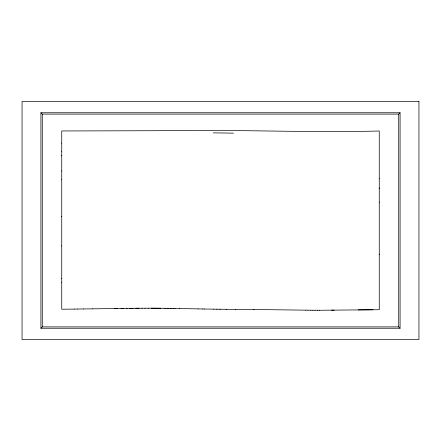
<?xml version="1.0" encoding="UTF-8"?>
<svg xmlns="http://www.w3.org/2000/svg" width="441" height="441" viewBox="0 0 441 441"><rect width="100%" height="100%" fill="white"/><g stroke="black" fill="none" stroke-linecap="round" stroke-linejoin="round"><path stroke-width="0.66" d="M61.74 282.819L61.74 278.563M61.74 245.841L61.74 278.723M61.74 216.57L61.74 179.432M61.74 171.042L61.74 155.469M61.74 151.307L61.74 143.132M379.26 254.088L379.26 309.725L319.675 310.255M379.26 202.232L379.26 187.965M379.26 178.748L379.26 130.999C305.685 132.967 232.153 129.174 158.584 130.707L61.74 130.96L61.74 143.16M40.919 328.247L42.275 326.897L398.725 326.897L400.081 328.247L400.081 112.753L40.919 112.753L40.919 328.247L400.081 328.247M40.919 112.753L42.275 114.103L398.725 114.103L400.081 112.753M114.473 308.535L117.565 308.491M92.748 308.843L123.662 308.402M83.448 308.97L92.808 308.843M120.955 308.441L127.107 308.364M77.247 309.047L83.514 308.965M74.143 309.086L77.307 309.047M126.683 308.364L133.154 308.292M74.198 309.086L61.74 309.235L61.74 282.692M129.704 308.331L139.163 308.242M135.74 308.27L142.173 308.226M331.56 310.205L334.124 310.183M141.831 308.226L145.21 308.215M144.913 308.215L148.27 308.209M148.027 308.209L164.162 308.292M317.371 310.249L319.725 310.255M315.045 310.238L317.415 310.249M235.312 309.373L253.988 309.494M312.697 310.221L315.095 310.238M226.079 309.295L235.384 309.367M253.636 309.494L305.304 310.15M310.293 310.205L312.735 310.221M219.877 309.229L226.332 309.301M307.829 310.177L310.332 310.205M164.069 308.292L165.744 308.309M305.282 310.15L307.857 310.177M216.779 309.196L220.208 309.235M165.618 308.309L167.315 308.331M167.167 308.331L168.881 308.353M213.676 309.158L217.066 309.202M168.716 308.353L170.441 308.375M170.27 308.375L171.99 308.397M213.863 309.158L204.293 309.009M171.819 308.397L173.534 308.424M173.368 308.424L175.071 308.452M174.917 308.446L179.669 308.535M202.739 308.981L204.376 309.014M198.086 308.898L202.827 308.987M179.57 308.529L198.174 308.898M398.725 114.103L398.725 326.897M379.26 178.671L379.26 188.66M379.26 202.105L379.26 254.468M61.74 151.257L61.74 155.8M61.74 170.893L61.74 179.504M61.74 216.36L61.74 245.984M42.275 114.103L42.275 326.897M213.312 132.879A109.87 5.744 0.4 0 1 233.537 133.154M151.186 308.209A78.393 4.592 0 0 1 160.965 308.259M358.202 309.896A171.069 10.016 0 0 1 373.047 309.769M418.95 101.43L22.05 101.43L22.05 339.57L418.95 339.57L418.95 101.43"/></g></svg>
